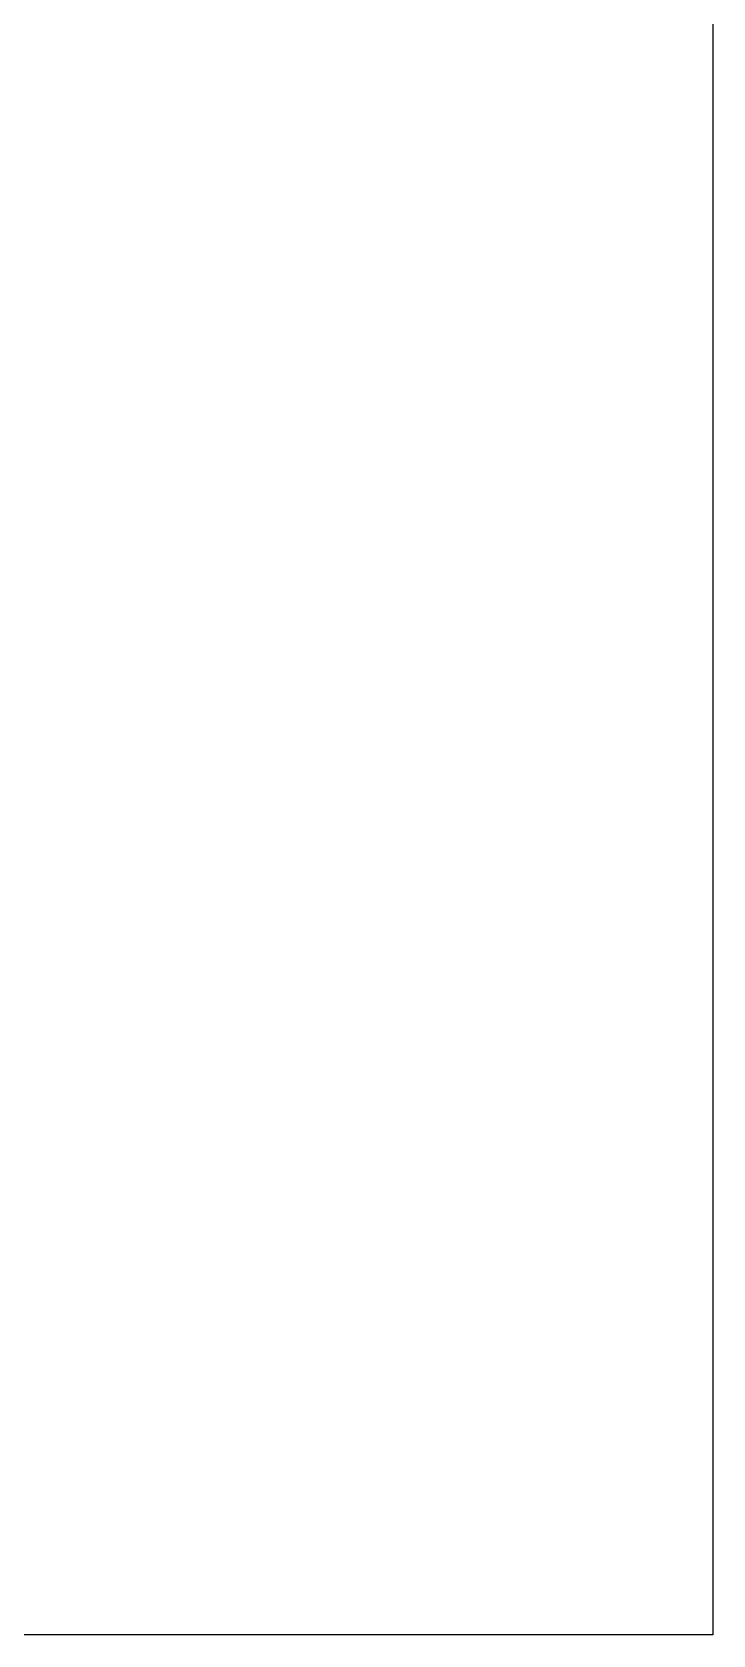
# Model space of a CAD drawing. Extents: x 0 to 6125, y 0 to 2100.
# Drawn here: x 2608 to 3100, y 0 to 1160 of the extents above; entities that cross this region are included whole.
import ezdxf

# ---------------------------------------------------------------- set-up
doc = ezdxf.new("R2010")
doc.units = 0
doc.header["$LTSCALE"] = 50
doc.header["$MEASUREMENT"] = 0
doc.layers.add('5', color=5, linetype='CONTINUOUS')

msp = doc.modelspace()

# ---------------------------------------------------------------- linework, layer by layer
at = {"layer": '5', "color": 212}
msp.add_lwpolyline([(0, 2100), (3099.999999999998, 2100), (3099.999999999998, 5.684341886080801e-14), (0, 5.684341886080801e-14)], close=True, dxfattribs=at)

doc.saveas('drawing.dxf')
